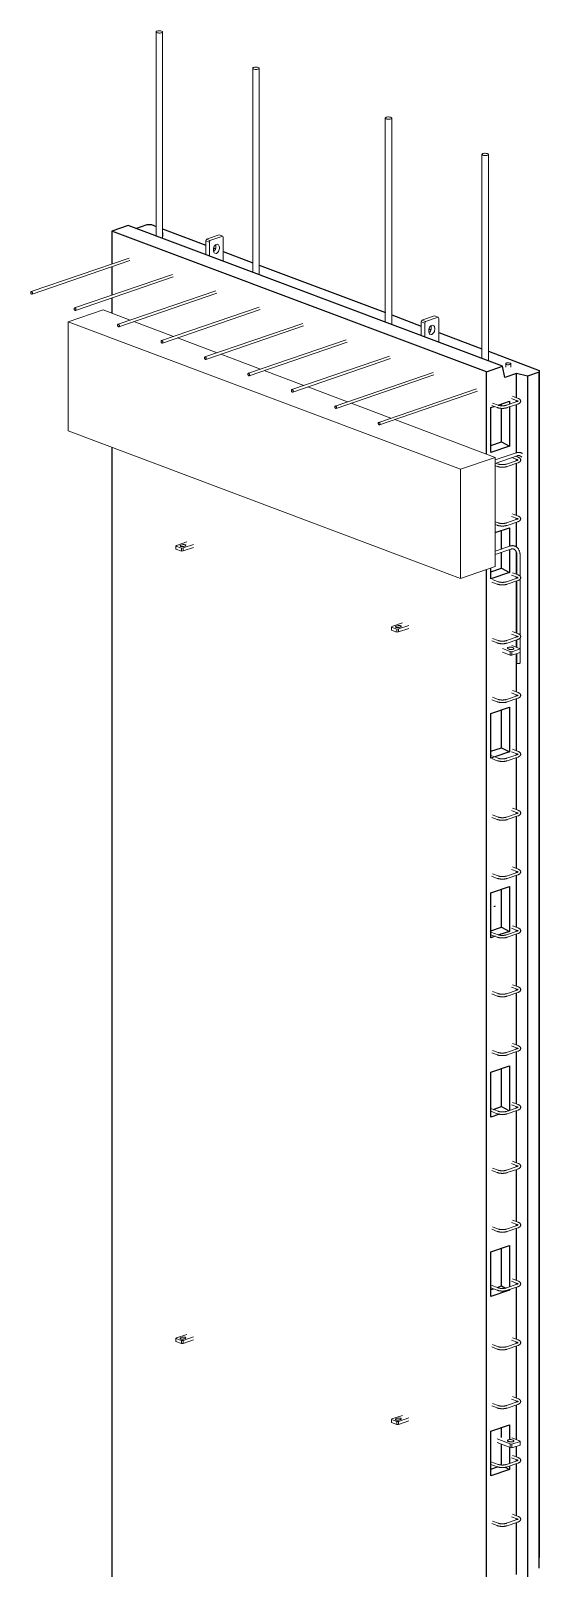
# Model space of a CAD drawing. Header units: millimetres. Extents: x -1273 to 12371, y 1067 to 19111.
# Drawn here: x 10782 to 12371, y 7625 to 12425 of the extents above; entities that cross this region are included whole.
import ezdxf

# ---------------------------------------------------------------- set-up
doc = ezdxf.new("R2010")
doc.units = ezdxf.units.MM
for name, color, linetype, lineweight in [('A-GENM', 13, 'Continuous', 18), ('A-WALL', 113, 'Continuous', 25), ('S-BEAM', 12, 'Continuous', 18), ('S-RBAR', 171, 'Continuous', 18)]:
    doc.layers.add(name, color=color, linetype=linetype, lineweight=lineweight)

# ---------------------------------------------------------------- blocks, each defined once
blk = doc.blocks.new('Rebar Bar - Part 776176355-V2-3D Ortho')
at = {"layer": 'S-RBAR'}
blk.add_polyline3d([(13710.3, 9690.3, 0), (13711.6, 9690.6, 0), (13712.8, 9690.9, 0), (13714, 9691.3, 0), (13715.1, 9691.7, 0), (13715.5, 9691.8, 0)], dxfattribs=at)
blk = doc.blocks.new('RR spread anchor face based - RR-SA-2_5-150-1726819-3D Ortho')
at = {"layer": 'A-GENM'}
for p, q in [((12719.1, 10817.8), (12717.2, 10815.9)), ((12717.2, 10815.9), (12734.4, 10809.4)), ((12717.2, 10815.9), (12717.2, 10806.5)), ((12734.4, 10800.1), (12717.2, 10806.5)), ((12751.6, 10828.9), (12719.1, 10817.8)), ((12732.2, 10818.3), (12736.5, 10819.8)), ((12734.4, 10809.4), (12739.8, 10810)), ((12734.4, 10809.4), (12734.4, 10800.1)), ((12739.8, 10800.7), (12734.4, 10800.1)), ((12739.8, 10810), (12772.3, 10821.1)), ((12772.3, 10811.8), (12739.8, 10800.7)), ((12739.8, 10810), (12739.8, 10800.7)), ((12746.2, 10816.1), (12741.9, 10814.7))]:
    blk.add_line(p, q, dxfattribs=at)
for points in [[(12741.9, 10814.7, 0), (12740.4, 10814.3, 0), (12738.7, 10814, 0), (12736.9, 10814, 0), (12735.1, 10814.1, 0), (12733.4, 10814.3, 0), (12732, 10814.7, 0), (12730.9, 10815.3, 0), (12730.2, 10815.9, 0), (12730, 10816.5, 0), (12730.3, 10817.2, 0), (12731.1, 10817.8, 0), (12732.2, 10818.3, 0)], [(12736.5, 10819.8, 0), (12738, 10820.2, 0), (12739.7, 10820.4, 0), (12741.5, 10820.5, 0), (12743.3, 10820.4, 0), (12745, 10820.1, 0), (12746.4, 10819.7, 0), (12747.5, 10819.2, 0), (12748.2, 10818.6, 0)], [(12748.4, 10817.9, 0), (12748.1, 10817.3, 0), (12747.3, 10816.7, 0), (12746.2, 10816.1, 0)]]:
    blk.add_polyline3d(points, dxfattribs=at)
blk = doc.blocks.new('Rebar Bar - Part 3166313199-431004-3D Ortho')
at = {"layer": 'S-RBAR'}
for p, q in [((13786.3, 11276.9), (13768.5, 11283.6)), ((13766, 11276), (13783.4, 11269.4))]:
    blk.add_line(p, q, dxfattribs=at)
blk = doc.blocks.new('Rebar Bar - Part 2227165887-431004-3D Ortho')
at = {"layer": 'S-RBAR'}
for points in [[(13786.5, 11268.8, 0), (13786.5, 11268.8, 0), (13786.5, 11268.7, 0), (13786.4, 11268.6, 0), (13786.3, 11268.5, 0), (13786.1, 11268.4, 0), (13785.9, 11268.3, 0), (13785.7, 11268.1, 0), (13785.4, 11267.9, 0), (13785.1, 11267.8, 0), (13784.8, 11267.6, 0), (13784.4, 11267.4, 0), (13784, 11267.3, 0), (13783.6, 11267.1, 0), (13783.2, 11266.9, 0), (13782.9, 11266.8, 0)], [(13786.5, 11267.7, 0), (13786.5, 11267.7, 0), (13786.4, 11267.8, 0), (13786.3, 11267.9, 0), (13786.1, 11268, 0), (13785.9, 11268.2, 0), (13785.7, 11268.3, 0), (13785.4, 11268.5, 0), (13785.1, 11268.7, 0), (13784.8, 11268.8, 0), (13784.4, 11269, 0), (13784, 11269.2, 0), (13783.6, 11269.4, 0), (13783.4, 11269.4, 0)], [(13786.3, 11276.9, 0), (13786.9, 11276.7, 0), (13787.5, 11276.4, 0), (13788.1, 11276.1, 0), (13788.7, 11275.8, 0), (13789.3, 11275.5, 0), (13789.8, 11275.2, 0), (13790.4, 11274.8, 0), (13790.9, 11274.5, 0), (13791.4, 11274.1, 0), (13791.8, 11273.7, 0), (13792.3, 11273.2, 0), (13792.7, 11272.7, 0), (13793.1, 11272.2, 0), (13793.4, 11271.6, 0), (13793.8, 11271, 0), (13794, 11270.4, 0), (13794.2, 11269.7, 0), (13794.3, 11269, 0), (13794.4, 11268.3, 0), (13794.3, 11267.5, 0), (13794.2, 11266.8, 0), (13794, 11266.1, 0), (13793.8, 11265.5, 0), (13793.5, 11264.9, 0), (13793.1, 11264.3, 0), (13792.7, 11263.8, 0), (13792.3, 11263.3, 0), (13791.9, 11262.8, 0), (13791.4, 11262.4, 0), (13790.9, 11262, 0), (13790.4, 11261.6, 0), (13789.9, 11261.3, 0), (13789.3, 11261, 0), (13788.8, 11260.6, 0), (13788.2, 11260.3, 0), (13787.6, 11260.1, 0), (13787, 11259.8, 0), (13786.3, 11259.5, 0), (13785.7, 11259.3, 0), (13785.5, 11259.2, 0)]]:
    blk.add_polyline3d(points, dxfattribs=at)
blk = doc.blocks.new('Rebar Bar - Part 981547073-431004-3D Ortho')
at = {"layer": 'S-RBAR'}
for p, q in [((13782.9, 11266.8), (13749.6, 11255.4)), ((13752.2, 11247.9), (13785.5, 11259.2))]:
    blk.add_line(p, q, dxfattribs=at)
blk = doc.blocks.new('Rebar Bar - Part 2227165887-V4-3D Ortho')
at = {"layer": 'S-RBAR'}
for points in [[(13721.2, 11248.1, 0), (13721.9, 11247.9, 0), (13722.6, 11247.7, 0), (13723.3, 11247.5, 0), (13724, 11247.3, 0), (13724.7, 11247.1, 0), (13725.4, 11246.9, 0), (13726.2, 11246.7, 0), (13727, 11246.6, 0), (13727.7, 11246.4, 0), (13728.5, 11246.3, 0), (13729.3, 11246.2, 0), (13730.2, 11246.1, 0), (13731, 11246, 0), (13731.8, 11245.9, 0), (13732.6, 11245.8, 0), (13733.5, 11245.8, 0), (13734.3, 11245.7, 0), (13735.2, 11245.7, 0), (13736.1, 11245.7, 0), (13736.9, 11245.7, 0), (13737.8, 11245.7, 0), (13738.6, 11245.7, 0), (13739.5, 11245.7, 0), (13740.3, 11245.8, 0), (13741.2, 11245.8, 0), (13742, 11245.9, 0), (13742.9, 11245.9, 0), (13743.7, 11246, 0), (13744.5, 11246.1, 0), (13745.3, 11246.3, 0), (13746.1, 11246.4, 0), (13746.9, 11246.5, 0), (13747.7, 11246.7, 0), (13748.4, 11246.8, 0), (13749.2, 11247, 0), (13749.9, 11247.2, 0), (13750.6, 11247.4, 0), (13751.3, 11247.6, 0), (13752, 11247.8, 0), (13752.2, 11247.9, 0)], [(13724, 11255.6, 0), (13724.5, 11255.5, 0), (13725, 11255.3, 0), (13725.5, 11255.1, 0), (13726.1, 11255, 0), (13726.6, 11254.8, 0), (13727.2, 11254.7, 0), (13727.8, 11254.6, 0), (13728.5, 11254.4, 0), (13729.1, 11254.3, 0), (13729.8, 11254.2, 0), (13730.4, 11254.1, 0), (13731.1, 11254, 0), (13731.8, 11253.9, 0), (13732.5, 11253.9, 0), (13733.3, 11253.8, 0), (13734, 11253.8, 0), (13734.7, 11253.7, 0), (13735.5, 11253.7, 0), (13736.2, 11253.7, 0), (13736.9, 11253.7, 0), (13737.7, 11253.7, 0), (13738.4, 11253.7, 0), (13739.2, 11253.7, 0), (13739.9, 11253.7, 0), (13740.6, 11253.8, 0), (13741.3, 11253.8, 0), (13742.1, 11253.9, 0), (13742.8, 11254, 0), (13743.5, 11254.1, 0), (13744.1, 11254.2, 0), (13744.8, 11254.3, 0), (13745.5, 11254.4, 0), (13746.1, 11254.5, 0), (13746.7, 11254.6, 0), (13747.3, 11254.8, 0), (13747.9, 11254.9, 0), (13748.4, 11255.1, 0), (13749, 11255.2, 0), (13749.5, 11255.4, 0), (13749.6, 11255.4, 0)]]:
    blk.add_polyline3d(points, dxfattribs=at)
blk = doc.blocks.new('Rebar Bar - Part 3131074535-431004-3D Ortho')
at = {"layer": 'S-RBAR'}
for p, q in [((13703.8, 11254.7), (13721.2, 11248.1)), ((13724, 11255.6), (13706.6, 11262.2))]:
    blk.add_line(p, q, dxfattribs=at)
blk = doc.blocks.new('Rebar Bar - Part 3166313199-V5-3D Ortho')
at = {"layer": 'S-RBAR'}
for p, q in [((13766.8, 11092), (13783.4, 11085.7)), ((13786.3, 11093.2), (13778.3, 11096.2))]:
    blk.add_line(p, q, dxfattribs=at)
blk = doc.blocks.new('Rebar Bar - Part 3131074535-V6-3D Ortho')
at = {"layer": 'S-RBAR'}
for p, q in [((13714.6, 11066.9), (13721.2, 11064.4)), ((13724, 11071.9), (13716, 11074.9))]:
    blk.add_line(p, q, dxfattribs=at)
blk = doc.blocks.new('Rebar Bar - Part 3166313199-V7-3D Ortho')
at = {"layer": 'S-RBAR'}
for p, q in [((13766, 10908.6), (13783.4, 10902)), ((13786.3, 10909.5), (13768.5, 10916.2))]:
    blk.add_line(p, q, dxfattribs=at)
blk = doc.blocks.new('Rebar Bar - Part 3131074535-V8-3D Ortho')
at = {"layer": 'S-RBAR'}
for p, q in [((13724, 10888.2), (13714.6, 10891.8)), ((13715.1, 10883.1), (13721.2, 10880.7))]:
    blk.add_line(p, q, dxfattribs=at)
blk = doc.blocks.new('Rebar Bar - Part 3131074535-V9-3D Ortho')
at = {"layer": 'S-RBAR'}
for p, q in [((13724, 10153.4), (13701.5, 10161.9)), ((13703.8, 10152.5), (13721.2, 10145.9))]:
    blk.add_line(p, q, dxfattribs=at)
blk = doc.blocks.new('Rebar Bar - Part 3131074535-V10-3D Ortho')
at = {"layer": 'S-RBAR'}
for p, q in [((13724, 9786), (13706.6, 9792.6)), ((13703.6, 9785.2), (13721.2, 9778.5))]:
    blk.add_line(p, q, dxfattribs=at)
blk = doc.blocks.new('Rebar Bar - Part 3131074535-V11-3D Ortho')
at = {"layer": 'S-RBAR'}
for p, q in [((13701.4, 9602.3), (13721.2, 9594.8)), ((13724, 9602.3), (13701.5, 9610.8))]:
    blk.add_line(p, q, dxfattribs=at)
blk = doc.blocks.new('Rebar Bar - Part 3131074535-V12-3D Ortho')
at = {"layer": 'S-RBAR'}
for p, q in [((13724, 9051.2), (13701.5, 9059.7)), ((13701.5, 9051.2), (13721.2, 9043.8))]:
    blk.add_line(p, q, dxfattribs=at)
blk = doc.blocks.new('Rebar Bar - Part 3131074535-V13-3D Ortho')
at = {"layer": 'S-RBAR'}
for p, q in [((13701.5, 8500.1), (13721.2, 8492.7)), ((13724, 8500.1), (13701.6, 8508.6))]:
    blk.add_line(p, q, dxfattribs=at)
blk = doc.blocks.new('Rebar Bar - Part 3145980499-431004-3D Ortho')
at = {"layer": 'S-RBAR'}
for p, q in [((12957.2, 12307.5), (12957.2, 11670.3)), ((12977.2, 11662.7), (12977.2, 12307.5))]:
    blk.add_line(p, q, dxfattribs=at)
for points in [[(12960.3, 12310.1, 0), (12958.7, 12309.4, 0), (12957.6, 12308.5, 0), (12957.2, 12307.6, 0), (12957.5, 12306.6, 0), (12958.5, 12305.8, 0), (12960, 12305, 0), (12962, 12304.4, 0), (12964.4, 12304.1, 0), (12967, 12303.9, 0), (12969.6, 12304, 0), (12972, 12304.3, 0), (12974.1, 12304.9, 0)], [(12974.1, 12304.9, 0), (12975.8, 12305.6, 0), (12976.8, 12306.5, 0), (12977.2, 12307.4, 0), (12976.9, 12308.3, 0), (12976, 12309.2, 0), (12974.5, 12310, 0), (12972.4, 12310.6, 0), (12970, 12310.9, 0), (12967.5, 12311.1, 0), (12964.9, 12311, 0), (12962.4, 12310.6, 0), (12960.3, 12310.1, 0)]]:
    blk.add_polyline3d(points, dxfattribs=at)
blk = doc.blocks.new('RR spread anchor face based - RR-SA-4_0-320-1726835-3D Ortho')
at = {"layer": 'A-GENM'}
for p, q in [((13737.6, 10495.7), (13761.8, 10486.6)), ((13761.8, 10475.4), (13737.6, 10484.5)), ((13757.8, 10493.8), (13755, 10494.9)), ((13761.8, 10486.6), (13767.1, 10486)), ((13761.8, 10475.4), (13761.8, 10486.6)), ((13767.1, 10474.8), (13761.8, 10475.4)), ((13790.7, 10496.5), (13766.6, 10505.6)), ((13767.1, 10486), (13792.4, 10494.6)), ((13767.1, 10486), (13767.1, 10474.8)), ((13792.4, 10483.4), (13767.1, 10474.8)), ((13768.1, 10499.3), (13770.8, 10498.3)), ((13792.4, 10494.6), (13790.7, 10496.5)), ((13792.4, 10494.6), (13792.4, 10483.4))]:
    blk.add_line(p, q, dxfattribs=at)
for points in [[(13755, 10494.9, 0), (13753.7, 10495.6, 0), (13752.8, 10496.3, 0), (13752.6, 10497.2, 0), (13752.9, 10498, 0), (13753.9, 10498.8, 0), (13755.3, 10499.4, 0), (13757.2, 10499.9, 0), (13759.4, 10500.2, 0), (13761.8, 10500.3, 0), (13764.1, 10500.2, 0), (13766.2, 10499.9, 0), (13768.1, 10499.3, 0)], [(13773.3, 10496, 0), (13773, 10495.2, 0), (13772, 10494.4, 0), (13770.5, 10493.7, 0), (13768.6, 10493.2, 0), (13766.4, 10492.9, 0), (13764.1, 10492.8, 0), (13761.8, 10493, 0), (13759.6, 10493.3, 0), (13757.8, 10493.8, 0)], [(13770.8, 10498.3, 0), (13772.2, 10497.6, 0), (13773.1, 10496.8, 0)]]:
    blk.add_polyline3d(points, dxfattribs=at)
blk = doc.blocks.new('RR spread anchor face based - RR-SA-4_0-320-V15-3D Ortho')
at = {"layer": 'A-GENM'}
for p, q in [((13720.4, 8028.3), (13761.8, 8012.8)), ((13761.8, 8001.6), (13720.4, 8017.1)), ((13757.8, 8020), (13755, 8021)), ((13790.7, 8022.7), (13766.6, 8031.7)), ((13767.1, 8012.1), (13792.4, 8020.7)), ((13768.1, 8025.5), (13770.8, 8024.4)), ((13792.4, 8020.7), (13790.7, 8022.7)), ((13792.4, 8020.7), (13792.4, 8009.5)), ((13761.8, 8012.8), (13767.1, 8012.1)), ((13761.8, 8001.6), (13761.8, 8012.8)), ((13767.1, 8000.9), (13761.8, 8001.6)), ((13767.1, 8012.1), (13767.1, 8000.9)), ((13792.4, 8009.5), (13767.1, 8000.9))]:
    blk.add_line(p, q, dxfattribs=at)
for points in [[(13755, 8021, 0), (13753.7, 8021.7, 0), (13752.8, 8022.5, 0), (13752.6, 8023.3, 0), (13752.9, 8024.1, 0), (13753.9, 8024.9, 0), (13755.3, 8025.6, 0), (13757.2, 8026.1, 0), (13759.4, 8026.4, 0), (13761.8, 8026.5, 0), (13764.1, 8026.3, 0), (13766.2, 8026, 0), (13768.1, 8025.5, 0)], [(13773.3, 8022.1, 0), (13773, 8021.3, 0), (13772, 8020.5, 0), (13770.5, 8019.9, 0), (13768.6, 8019.4, 0), (13766.4, 8019.1, 0), (13764.1, 8019, 0), (13761.8, 8019.1, 0), (13759.6, 8019.4, 0), (13757.8, 8020, 0)], [(13770.8, 8024.4, 0), (13772.2, 8023.7, 0), (13773.1, 8023, 0)]]:
    blk.add_polyline3d(points, dxfattribs=at)
blk = doc.blocks.new('Rebar Bar - Part 4227397849-431004-3D Ortho')
at = {"layer": 'S-RBAR'}
blk.add_line((12676.6, 11782.6), (12676.6, 11793.4), dxfattribs=at)
blk.add_polyline3d([(12675.4, 11791.9, 0), (12676.2, 11792.6, 0), (12676.6, 11793.3, 0), (12676.3, 11794.1, 0), (12675.6, 11794.8, 0)], dxfattribs=at)
blk = doc.blocks.new('Rebar Bar - Part 4227397849-V17-3D Ortho')
at = {"layer": 'S-RBAR'}
for p, q in [((13747.4, 11384.9), (13747.4, 11374.1)), ((13763.4, 11374.1), (13763.4, 11384.9))]:
    blk.add_line(p, q, dxfattribs=at)
for points in [[(13749.8, 11387, 0), (13748.5, 11386.4, 0), (13747.7, 11385.7, 0), (13747.4, 11385, 0), (13747.6, 11384.2, 0), (13748.3, 11383.5, 0), (13749.6, 11382.9, 0), (13751.2, 11382.4, 0), (13753.1, 11382.1, 0), (13755.2, 11382, 0), (13757.3, 11382.1, 0), (13759.2, 11382.4, 0), (13760.9, 11382.8, 0)], [(13760.9, 11382.8, 0), (13762.2, 11383.4, 0), (13763, 11384.1, 0), (13763.4, 11384.8, 0), (13763.1, 11385.6, 0), (13762.4, 11386.3, 0), (13761.2, 11386.9, 0), (13759.5, 11387.3, 0), (13757.6, 11387.6, 0), (13755.6, 11387.8, 0), (13753.5, 11387.7, 0), (13751.5, 11387.4, 0), (13749.8, 11387, 0)]]:
    blk.add_polyline3d(points, dxfattribs=at)
blk = doc.blocks.new('Rebar Bar - Part 3574095713-431004-3D Ortho')
at = {"layer": 'S-RBAR'}
for p, q in [((12570.5, 11714.6), (12264.9, 11610.1)), ((12267.5, 11602.5), (12573.1, 11707.1))]:
    blk.add_line(p, q, dxfattribs=at)
for points in [[(12268.9, 11605.3, 0), (12268.8, 11606.3, 0), (12268.6, 11607.3, 0), (12268.1, 11608.2, 0), (12267.5, 11609, 0), (12266.9, 11609.7, 0), (12266.2, 11610, 0), (12265.4, 11610.2, 0), (12264.8, 11610.1, 0), (12264.2, 11609.7, 0), (12263.8, 11609.1, 0), (12263.5, 11608.3, 0), (12263.4, 11607.4, 0)], [(12263.4, 11607.4, 0), (12263.5, 11606.3, 0), (12263.8, 11605.3, 0), (12264.2, 11604.4, 0), (12264.8, 11603.6, 0), (12265.4, 11603, 0), (12266.2, 11602.6, 0), (12266.9, 11602.4, 0), (12267.5, 11602.6, 0), (12268.1, 11602.9, 0), (12268.6, 11603.5, 0), (12268.8, 11604.3, 0), (12268.9, 11605.3, 0)]]:
    blk.add_polyline3d(points, dxfattribs=at)
blk = doc.blocks.new('Rebar Bar - Part 259210708-431004-3D Ortho')
at = {"layer": 'S-RBAR'}
for p, q in [((13673.4, 12038.4), (13673.4, 11401.2)), ((13693.4, 11393.6), (13693.4, 12038.4))]:
    blk.add_line(p, q, dxfattribs=at)
for points in [[(13676.5, 12041, 0), (13674.9, 12040.3, 0), (13673.8, 12039.4, 0), (13673.4, 12038.5, 0), (13673.7, 12037.5, 0), (13674.6, 12036.7, 0), (13676.2, 12035.9, 0), (13678.2, 12035.3, 0), (13680.6, 12035, 0), (13683.2, 12034.8, 0), (13685.8, 12034.9, 0), (13688.2, 12035.2, 0), (13690.3, 12035.8, 0)], [(13690.3, 12035.8, 0), (13691.9, 12036.5, 0), (13693, 12037.4, 0), (13693.4, 12038.3, 0), (13693.1, 12039.2, 0), (13692.2, 12040.1, 0), (13690.6, 12040.9, 0), (13688.6, 12041.5, 0), (13686.2, 12041.8, 0), (13683.6, 12042, 0), (13681, 12041.9, 0), (13678.6, 12041.5, 0), (13676.5, 12041, 0)]]:
    blk.add_polyline3d(points, dxfattribs=at)
blk = doc.blocks.new('RR spread anchor face based - RR-SA-7_5-260-1726841-3D Ortho')
at = {"layer": 'A-GENM'}
for p, q in [((12810.7, 11768.8), (12812.5, 11774.1)), ((12810.7, 11725.6), (12810.7, 11768.8)), ((12821.7, 11764.7), (12810.7, 11768.8)), ((12812.5, 11774.1), (12852.3, 11787.7)), ((12812.5, 11774.1), (12823.5, 11770)), ((12823.5, 11770), (12821.7, 11764.7)), ((12821.7, 11764.7), (12821.7, 11721.2)), ((12863.3, 11783.6), (12823.5, 11770)), ((12852.3, 11787.7), (12863.3, 11783.6)), ((12865.1, 11779.5), (12863.3, 11783.6)), ((12865.1, 11704.9), (12865.1, 11779.5)), ((12834, 11738.6), (12834, 11742.3)), ((12841.8, 11749.1), (12841.8, 11752.9)), ((12852.8, 11748.7), (12852.8, 11745))]:
    blk.add_line(p, q, dxfattribs=at)
for points in [[(12834, 11742.3, 0), (12834.3, 11745.5, 0), (12835.3, 11748.8, 0), (12836.8, 11751.8, 0), (12838.7, 11754.4, 0), (12841, 11756.4, 0), (12843.4, 11757.6, 0), (12845.8, 11758.1, 0), (12848.1, 11757.6, 0), (12850.1, 11756.4, 0), (12851.6, 11754.4, 0), (12852.5, 11751.8, 0), (12852.8, 11748.7, 0)], [(12838.7, 11729.7, 0), (12836.8, 11730.9, 0), (12835.3, 11732.9, 0), (12834.3, 11735.5, 0), (12834, 11738.6, 0)], [(12834.7, 11735, 0), (12834.8, 11735, 0), (12837.1, 11737, 0), (12839, 11739.6, 0), (12840.5, 11742.6, 0), (12841.5, 11745.9, 0), (12841.8, 11749.1, 0)], [(12852.8, 11745, 0), (12852.5, 11741.7, 0), (12851.6, 11738.5, 0), (12850.1, 11735.5, 0), (12848.1, 11732.9, 0), (12845.8, 11730.9, 0), (12843.4, 11729.6, 0), (12841, 11729.2, 0)], [(12841.8, 11752.9, 0), (12841.5, 11755.9, 0), (12841.3, 11756.6, 0)]]:
    blk.add_polyline3d(points, dxfattribs=at)
blk = doc.blocks.new('RR spread anchor face based - RR-SA-7_5-260-V18-3D Ortho')
at = {"layer": 'A-GENM'}
for p, q in [((13483.7, 11516), (13485.5, 11521.2)), ((13485.5, 11521.2), (13525.3, 11534.8)), ((13485.5, 11521.2), (13496.6, 11517.1)), ((13536.3, 11530.7), (13496.6, 11517.1)), ((13525.3, 11534.8), (13536.3, 11530.7)), ((13538.2, 11526.6), (13536.3, 11530.7)), ((13538.2, 11452), (13538.2, 11526.6)), ((13483.7, 11472.5), (13483.7, 11516)), ((13494.7, 11511.8), (13483.7, 11516)), ((13496.6, 11517.1), (13494.7, 11511.8)), ((13494.7, 11511.8), (13494.7, 11468.3)), ((13507, 11485.7), (13507, 11489.4)), ((13514.8, 11496.3), (13514.8, 11500)), ((13525.9, 11495.8), (13525.9, 11492.1))]:
    blk.add_line(p, q, dxfattribs=at)
for points in [[(13507, 11489.4, 0), (13507.4, 11492.7, 0), (13508.3, 11495.9, 0), (13509.8, 11498.9, 0), (13511.7, 11501.5, 0), (13514, 11503.5, 0), (13516.4, 11504.8, 0), (13518.9, 11505.2, 0), (13521.2, 11504.7, 0), (13523.1, 11503.5, 0), (13524.6, 11501.5, 0), (13525.5, 11498.9, 0), (13525.9, 11495.8, 0)], [(13511.7, 11476.8, 0), (13509.8, 11478, 0), (13508.3, 11480, 0), (13507.4, 11482.6, 0), (13507, 11485.7, 0)], [(13507.8, 11482.1, 0), (13510.1, 11484.1, 0), (13512.1, 11486.7, 0), (13513.6, 11489.8, 0), (13514.5, 11493, 0), (13514.8, 11496.3, 0)], [(13525.9, 11492.1, 0), (13525.5, 11488.9, 0), (13524.6, 11485.6, 0), (13523.1, 11482.6, 0), (13521.2, 11480, 0), (13518.9, 11478, 0), (13516.4, 11476.7, 0), (13514, 11476.3, 0), (13513.8, 11476.3, 0)], [(13514.8, 11500, 0), (13514.5, 11503, 0), (13514.3, 11503.7, 0)]]:
    blk.add_polyline3d(points, dxfattribs=at)
blk = doc.blocks.new('Rebar Bar - Part 48911664-431004-3D Ortho')
at = {"layer": 'S-RBAR'}
for p, q in [((13782.4, 10786.9), (13782.4, 10727.1)), ((13792.4, 10721.8), (13792.4, 10786.9)), ((13782.4, 10718.7), (13782.4, 10715.6)), ((13782.4, 10707.1), (13782.4, 10543.4)), ((13792.4, 10538.1), (13792.4, 10712.3)), ((13782.4, 10535), (13782.4, 10531.9)), ((13782.4, 10523.4), (13782.4, 10500.1)), ((13792.4, 10450.8), (13792.4, 10528.6)), ((13782.4, 10480), (13782.4, 10450.8))]:
    blk.add_line(p, q, dxfattribs=at)
for points in [[(13790.9, 10449.5, 0), (13789.8, 10449.3, 0), (13788.6, 10449.1, 0), (13787.3, 10449.1, 0), (13786, 10449.1, 0), (13784.8, 10449.3, 0), (13783.8, 10449.6, 0), (13783.1, 10450, 0), (13782.6, 10450.4, 0), (13782.4, 10450.9, 0)], [(13792.4, 10450.8, 0), (13792.4, 10450.8, 0), (13792.2, 10450.3, 0), (13791.7, 10449.9, 0), (13790.9, 10449.5, 0)]]:
    blk.add_polyline3d(points, dxfattribs=at)
blk = doc.blocks.new('Rebar Bar - Part 684895503-431004-3D Ortho')
at = {"layer": 'S-RBAR'}
for points in [[(13760.5, 10815.7, 0), (13761.7, 10816.1, 0), (13763, 10816.4, 0), (13764.2, 10816.7, 0), (13765.5, 10816.9, 0), (13766.7, 10817, 0), (13768, 10817.1, 0), (13769.3, 10817.1, 0), (13770.5, 10817, 0), (13771.8, 10816.8, 0), (13773, 10816.6, 0), (13774.2, 10816.3, 0), (13775.4, 10816, 0), (13776.5, 10815.6, 0), (13777.7, 10815.1, 0), (13778.8, 10814.5, 0), (13779.9, 10813.9, 0), (13780.9, 10813.2, 0), (13781.9, 10812.5, 0), (13782.9, 10811.7, 0), (13783.8, 10810.8, 0), (13784.7, 10809.9, 0), (13785.5, 10808.9, 0), (13786.3, 10807.9, 0), (13787, 10806.9, 0), (13787.7, 10805.8, 0), (13788.4, 10804.6, 0), (13789, 10803.5, 0), (13789.5, 10802.3, 0), (13790, 10801, 0), (13790.5, 10799.8, 0), (13790.9, 10798.5, 0), (13791.2, 10797.1, 0), (13791.5, 10795.8, 0), (13791.8, 10794.4, 0), (13792, 10793, 0), (13792.2, 10791.6, 0), (13792.3, 10790.2, 0), (13792.4, 10788.8, 0), (13792.4, 10787.3, 0), (13792.4, 10786.9, 0)], [(13763.7, 10806.2, 0), (13764.5, 10806.5, 0), (13765.3, 10806.7, 0), (13766.1, 10806.8, 0), (13766.8, 10806.9, 0), (13767.6, 10807, 0), (13768.3, 10807.1, 0), (13769, 10807.1, 0), (13769.7, 10807, 0), (13770.3, 10806.9, 0), (13771, 10806.8, 0), (13771.6, 10806.7, 0), (13772.2, 10806.5, 0), (13772.9, 10806.3, 0), (13773.5, 10806, 0), (13774, 10805.7, 0), (13774.6, 10805.4, 0), (13775.2, 10805, 0), (13775.7, 10804.6, 0), (13776.3, 10804.2, 0), (13776.8, 10803.7, 0), (13777.3, 10803.1, 0), (13777.8, 10802.6, 0), (13778.2, 10802, 0), (13778.7, 10801.3, 0), (13779.1, 10800.6, 0), (13779.6, 10799.9, 0), (13780, 10799.1, 0), (13780.3, 10798.3, 0), (13780.7, 10797.5, 0), (13781, 10796.6, 0), (13781.3, 10795.7, 0), (13781.5, 10794.7, 0), (13781.8, 10793.7, 0), (13782, 10792.7, 0), (13782.1, 10791.7, 0), (13782.3, 10790.6, 0), (13782.4, 10789.5, 0), (13782.4, 10788.4, 0), (13782.4, 10787.2, 0), (13782.4, 10786.9, 0)]]:
    blk.add_polyline3d(points, dxfattribs=at)
blk = doc.blocks.new('Rebar Bar - Part 302060929-431004-3D Ortho')
at = {"layer": 'S-RBAR'}
for p, q in [((13760.5, 10815.7), (13714.6, 10800)), ((13714.6, 10789.4), (13763.7, 10806.2))]:
    blk.add_line(p, q, dxfattribs=at)
blk = doc.blocks.new('Rebar Bar - Part 3901799845-431004-3D Ortho')
at = {"layer": 'S-RBAR'}
for p, q in [((13779.7, 11107), (13714.6, 11084.7)), ((13714.6, 11074.1), (13782.9, 11097.5))]:
    blk.add_line(p, q, dxfattribs=at)
blk = doc.blocks.new('Rebar Bar - Part 684895503-V19-3D Ortho')
at = {"layer": 'S-RBAR'}
for points in [[(13779.7, 11107, 0), (13780.9, 11107.3, 0), (13782.2, 11107.7, 0), (13783.4, 11107.9, 0), (13784.7, 11108.1, 0), (13785.9, 11108.3, 0), (13787.2, 11108.3, 0), (13788.4, 11108.3, 0), (13789.7, 11108.3, 0), (13790.9, 11108.1, 0), (13792.2, 11107.9, 0), (13793.4, 11107.6, 0), (13794.6, 11107.3, 0), (13795.7, 11106.9, 0), (13796.9, 11106.4, 0), (13798, 11105.8, 0), (13799, 11105.2, 0), (13799.5, 11104.9, 0)], [(13782.9, 11097.5, 0), (13783.7, 11097.7, 0), (13784.5, 11097.9, 0), (13785.2, 11098.1, 0), (13786, 11098.2, 0), (13786.7, 11098.3, 0), (13787.4, 11098.3, 0), (13788.1, 11098.3, 0), (13788.8, 11098.3, 0), (13789.5, 11098.2, 0), (13790.2, 11098.1, 0), (13790.8, 11098, 0), (13791.4, 11097.8, 0), (13792, 11097.6, 0), (13792.6, 11097.3, 0), (13793.2, 11097, 0), (13793.8, 11096.7, 0), (13794.3, 11096.3, 0), (13794.9, 11095.9, 0), (13795.4, 11095.5, 0), (13796, 11095, 0), (13796.5, 11094.4, 0), (13796.9, 11093.9, 0), (13797.4, 11093.3, 0)]]:
    blk.add_polyline3d(points, dxfattribs=at)

msp = doc.modelspace()

# ---------------------------------------------------------------- linework, layer by layer
at = {"layer": 'A-WALL'}
for p, q in [((11085.95801, 11816.63447), (11035.22438, 11799.28283)), ((12256.00592, 11376.9993), (11085.95801, 11816.63447)), ((11110.37159, 11807.46128), (11145.08131, 11819.33251)), ((11145.08131, 11819.33251), (11159.22319, 11819.21333)), ((11159.22319, 11819.21333), (11173.51238, 11813.8443)), ((12205.27229, 11359.64766), (11035.22438, 11799.28283)), ((11035.22438, 11799.28283), (11035.22438, 11696.20171)), ((11193.475, 11806.34352), (11328.95013, 11755.43994)), ((11352.96862, 11746.4152), (11359.21503, 11744.06817)), ((11383.40658, 11734.97841), (11475.51589, 11700.36915)), ((11035.22438, 11687.92671), (11035.22438, 11598.77753)), ((11495.51037, 11692.8564), (11889.69215, 11544.74608)), ((11035.22438, 11590.43289), (11035.22438, 11542.56019)), ((11909.68662, 11537.23333), (12001.98654, 11502.55245)), ((12025.91489, 11493.56158), (12032.10303, 11491.23645)), ((12056.44299, 11482.09092), (12191.69566, 11431.27092)), ((12211.65829, 11423.77014), (12370.68517, 11364.0172)), ((12205.27229, 11359.64766), (12256.00592, 11376.9993)), ((12263.24122, 11342.1324), (12256.00592, 11376.9993)), ((12205.27229, 11102.92502), (12205.27229, 11359.64766)), ((12299.33109, 11354.47566), (12263.24122, 11342.1324)), ((12299.33109, 11278.87204), (12299.33109, 11354.47566)), ((12334.17813, 11346.57536), (12299.33109, 11354.47566)), ((12370.35273, 11358.9476), (12334.17813, 11346.57536)), ((12334.17813, 11346.57536), (12334.17813, 2893.39907)), ((12370.68517, 11364.0172), (12370.35273, 11358.9476)), ((12370.35273, 7643.46847), (12370.35273, 11358.9476)), ((12370.68517, 11364.0172), (12370.68517, 7657.87586)), ((12219.74288, 11247.9047), (12230.1839, 11251.47568)), ((12219.74288, 11107.87417), (12219.74288, 11247.9047)), ((12242.27809, 11255.61207), (12277.62522, 11267.7013)), ((12253.13258, 11253.68533), (12253.13258, 11259.32446)), ((12253.13258, 11141.01586), (12253.13258, 11245.89835)), ((12277.62522, 11267.7013), (12277.62522, 11258.65219)), ((12277.62522, 11250.30755), (12277.62522, 11127.67077)), ((12299.33109, 11266.18086), (12299.33109, 11270.32838)), ((12299.33109, 11107.16673), (12299.33109, 11257.75659)), ((12219.74288, 11129.5961), (12253.13258, 11141.01586)), ((12253.13258, 11141.01586), (12277.62522, 11127.67077)), ((11035.22438, 11123.92166), (11035.22438, 3308.76507)), ((12277.62522, 11127.67077), (12219.74288, 11107.87417)), ((12299.33109, 11095.17273), (12299.33109, 11096.85583)), ((12299.33109, 11082.48155), (12299.33109, 11086.62907)), ((12299.33109, 10911.47342), (12299.33109, 11074.05728)), ((12299.33109, 10898.78224), (12299.33109, 10902.92976)), ((12232.88404, 10857.97985), (12277.62522, 10873.28198)), ((12253.13258, 10806.88545), (12253.13258, 10864.90514)), ((12277.62522, 10873.28198), (12277.62522, 10815.26229)), ((12299.33109, 10812.90426), (12299.33109, 10890.35797)), ((12277.62522, 10804.7083), (12277.62522, 10733.25145)), ((12253.13258, 10746.59654), (12253.13258, 10796.37488)), ((12299.33109, 10727.77411), (12299.33109, 10796.52934)), ((12205.27229, 2869.1299), (12205.27229, 10742.36558)), ((12219.74288, 10713.45485), (12219.74288, 10747.31473)), ((12219.74288, 10735.17677), (12253.13258, 10746.59654)), ((12277.62522, 10733.25145), (12219.74288, 10713.45485)), ((12253.13258, 10746.59654), (12277.62522, 10733.25145)), ((12299.33109, 10715.08293), (12299.33109, 10719.23045)), ((12299.33109, 10544.0748), (12299.33109, 10706.65866)), ((12299.33109, 10531.38362), (12299.33109, 10535.53114)), ((12299.33109, 10500.17199), (12299.33109, 10522.95935)), ((12299.33109, 10360.37549), (12299.33109, 10479.5374)), ((12299.33109, 10347.68431), (12299.33109, 10351.83183)), ((12299.33109, 10176.67618), (12299.33109, 10339.26004)), ((12219.74288, 10293.36326), (12277.62522, 10313.15986)), ((12219.74288, 10153.33273), (12219.74288, 10293.36326)), ((12253.13258, 10186.47442), (12253.13258, 10304.78302)), ((12277.62522, 10313.15986), (12277.62522, 10173.12933)), ((12219.74288, 10175.05466), (12253.13258, 10186.47442)), ((12253.13258, 10186.47442), (12277.62522, 10173.12933)), ((12227.71555, 10156.0595), (12219.74288, 10153.33273)), ((12277.62522, 10173.12933), (12231.52793, 10157.36339)), ((12299.33109, 10163.985), (12299.33109, 10168.13252)), ((12299.33109, 9992.97687), (12299.33109, 10155.56073)), ((12299.33109, 9980.28569), (12299.33109, 9984.43321)), ((12299.33109, 9809.27756), (12299.33109, 9971.86143)), ((12299.33109, 9796.58639), (12299.33109, 9800.7339)), ((12219.74288, 9733.24114), (12277.62522, 9753.03774)), ((12253.13258, 9626.3523), (12253.13258, 9744.66091)), ((12277.62522, 9753.03774), (12277.62522, 9613.00721)), ((12299.33109, 9625.57826), (12299.33109, 9788.16212)), ((12219.74288, 9593.21061), (12219.74288, 9733.24114)), ((12219.74288, 9614.93254), (12253.13258, 9626.3523)), ((12277.62522, 9613.00721), (12244.66293, 9601.73363)), ((12253.13258, 9626.3523), (12277.62522, 9613.00721)), ((12299.33109, 9612.88708), (12299.33109, 9617.03459)), ((12299.33109, 9441.87895), (12299.33109, 9604.46281)), ((12232.37942, 9597.53249), (12219.74288, 9593.21061)), ((12299.33109, 9429.18777), (12299.33109, 9433.33528)), ((12299.33109, 9258.17964), (12299.33109, 9420.7635)), ((12299.33109, 9245.48846), (12299.33109, 9249.63597)), ((12299.33109, 9074.48033), (12299.33109, 9237.06419)), ((12219.74288, 9173.11903), (12277.62522, 9192.91562)), ((12219.74288, 9033.0885), (12219.74288, 9173.11903)), ((12253.13258, 9066.23018), (12253.13258, 9184.53879)), ((12277.62522, 9192.91562), (12277.62522, 9054.26048)), ((12246.08252, 9042.09704), (12219.74288, 9033.0885)), ((12226.5881, 9057.15159), (12253.13258, 9066.23018)), ((12253.13258, 9066.23018), (12276.07439, 9053.73008)), ((12299.33109, 9061.78915), (12299.33109, 9065.93667)), ((12299.33109, 8890.78102), (12299.33109, 9053.36488)), ((12299.33109, 8878.08984), (12299.33109, 8882.23736)), ((12299.33109, 8707.08171), (12299.33109, 8869.66557)), ((12299.33109, 8694.39053), (12299.33109, 8698.53805)), ((12299.33109, 8523.3824), (12299.33109, 8685.96626)), ((12219.74288, 8612.99691), (12277.62522, 8632.79351)), ((12219.74288, 8472.96638), (12219.74288, 8612.99691)), ((12253.13258, 8506.10807), (12253.13258, 8624.41667)), ((12277.62522, 8632.79351), (12277.62522, 8503.16256)), ((12219.74288, 8494.6883), (12227.26536, 8497.2611)), ((12239.16089, 8501.32954), (12253.13258, 8506.10807)), ((12253.13258, 8506.10807), (12265.4836, 8499.37847)), ((12299.33109, 8510.69122), (12299.33109, 8514.83874)), ((12299.33109, 8339.68309), (12299.33109, 8502.26695)), ((12277.62522, 8492.76298), (12219.74288, 8472.96638)), ((12275.30816, 8494.02545), (12277.62522, 8492.76298)), ((12277.62522, 8494.81791), (12277.62522, 8492.76298)), ((12299.33109, 8326.99191), (12299.33109, 8331.13943)), ((12299.33109, 8155.98378), (12299.33109, 8318.56764)), ((12299.33109, 8143.2926), (12299.33109, 8147.44012)), ((12299.33109, 8026.29931), (12299.33109, 8134.86833)), ((12219.74288, 8052.87479), (12277.62522, 8072.67139)), ((12253.13258, 8033.27165), (12253.13258, 8064.29455)), ((12277.62522, 8072.67139), (12277.62522, 8029.26193)), ((12219.74288, 7912.84426), (12219.74288, 8052.87479)), ((12253.13258, 7947.09777), (12253.13258, 8011.68286)), ((12277.62522, 8002.47997), (12277.62522, 7952.06463)), ((12299.33109, 7972.38098), (12299.33109, 8005.66472)), ((12219.65181, 7934.53504), (12239.91, 7941.46363)), ((12277.62522, 7932.64086), (12219.74288, 7912.84426)), ((12264.31244, 7939.89448), (12277.62522, 7932.64086)), ((12277.62522, 7943.71999), (12277.62522, 7932.64086)), ((12299.33109, 7959.59329), (12299.33109, 7963.74081)), ((12299.33109, 7788.58516), (12299.33109, 7951.16902)), ((12299.33109, 7775.89398), (12299.33109, 7780.0415)), ((12299.33109, 7604.88585), (12299.33109, 7767.46971)), ((12370.35273, 7643.46847), (12370.68517, 7657.87586)), ((12370.3546, 7624.8032), (12370.3546, 7643.46911))]:
    msp.add_line(p, q, dxfattribs=at)
at = {"layer": 'S-BEAM'}
for p, q in [((11007.61263, 11552.93506), (10899.08325, 11515.81644)), ((11007.61263, 11552.93506), (11092.50264, 11521.03839)), ((12124.35466, 11055.43153), (10899.08325, 11515.81644)), ((10899.08325, 11515.81644), (10899.08325, 11175.07549)), ((11104.26109, 11516.62026), (11228.23711, 11470.03736)), ((11239.99556, 11465.61923), (11363.97158, 11419.03634)), ((11375.73003, 11414.6182), (11499.32966, 11368.17673)), ((11511.4645, 11363.61717), (11635.23331, 11317.11213)), ((11647.19897, 11312.61614), (11771.13697, 11266.04754)), ((11782.93344, 11261.61512), (11906.90946, 11215.03222)), ((11918.91396, 11210.52164), (12232.88404, 11092.55015)), ((10899.08325, 11175.07549), (12124.35466, 10714.69057)), ((12124.35466, 11055.43153), (12232.88404, 11092.55015)), ((12232.88404, 11092.55015), (12232.88404, 10751.8092)), ((12124.35466, 10714.69057), (12124.35466, 11055.43153)), ((12232.88404, 10751.8092), (12124.35466, 10714.69057))]:
    msp.add_line(p, q, dxfattribs=at)

# ---------------------------------------------------------------- block references
at = {"layer": 'A-GENM'}
for name, p in [('RR spread anchor face based - RR-SA-7_5-260-1726841-3D Ortho', (-1481.71261, 0)), ('RR spread anchor face based - RR-SA-7_5-260-V18-3D Ortho', (-1481.71261, 0)), ('RR spread anchor face based - RR-SA-2_5-150-1726819-3D Ortho', (-1481.71261, 0)), ('RR spread anchor face based - RR-SA-2_5-150-1726819-3D Ortho', (-808.6762, -252.88749)), ('RR spread anchor face based - RR-SA-4_0-320-1726835-3D Ortho', (-1481.71261, 0)), ('RR spread anchor face based - RR-SA-2_5-150-1726819-3D Ortho', (-1481.71261, -2473.87268)), ('RR spread anchor face based - RR-SA-2_5-150-1726819-3D Ortho', (-808.6762, -2726.76017)), ('RR spread anchor face based - RR-SA-4_0-320-V15-3D Ortho', (-1481.71261, 0))]:
    msp.add_blockref(name, p, dxfattribs=at)
at = {"layer": 'S-RBAR'}
for name, p in [('Rebar Bar - Part 259210708-431004-3D Ortho', (-2499.8959, 382.57338)), ('Rebar Bar - Part 3145980499-431004-3D Ortho', (-1481.71261, 0)), ('Rebar Bar - Part 3145980499-431004-3D Ortho', (-1067.53636, -155.62307)), ('Rebar Bar - Part 259210708-431004-3D Ortho', (-1481.71261, 0)), ('Rebar Bar - Part 4227397849-431004-3D Ortho', (-1481.71261, 0)), ('Rebar Bar - Part 3574095713-431004-3D Ortho', (-1481.71261, 0)), ('Rebar Bar - Part 3574095713-431004-3D Ortho', (-1345.97814, -51.00103)), ('Rebar Bar - Part 3574095713-431004-3D Ortho', (-1210.24367, -102.00206)), ('Rebar Bar - Part 3574095713-431004-3D Ortho', (-1074.5092, -153.00308)), ('Rebar Bar - Part 3574095713-431004-3D Ortho', (-938.77473, -204.00411)), ('Rebar Bar - Part 3574095713-431004-3D Ortho', (-803.04026, -255.00514)), ('Rebar Bar - Part 3574095713-431004-3D Ortho', (-667.30579, -306.00617)), ('Rebar Bar - Part 4227397849-V17-3D Ortho', (-1481.71261, 0)), ('Rebar Bar - Part 3574095713-431004-3D Ortho', (-531.57132, -357.0072)), ('Rebar Bar - Part 3574095713-431004-3D Ortho', (-395.83685, -408.00823)), ('Rebar Bar - Part 3166313199-431004-3D Ortho', (-1481.71261, 0)), ('Rebar Bar - Part 3131074535-431004-3D Ortho', (-1481.71261, 0)), ('Rebar Bar - Part 2227165887-V4-3D Ortho', (-1481.71261, 0)), ('Rebar Bar - Part 981547073-431004-3D Ortho', (-1481.71261, 0)), ('Rebar Bar - Part 2227165887-431004-3D Ortho', (-1481.71261, 0)), ('Rebar Bar - Part 3901799845-431004-3D Ortho', (-1481.71261, 0)), ('Rebar Bar - Part 3166313199-V5-3D Ortho', (-1481.71261, 0)), ('Rebar Bar - Part 684895503-V19-3D Ortho', (-1481.71261, 0)), ('Rebar Bar - Part 2227165887-431004-3D Ortho', (-1481.71261, -183.69931)), ('Rebar Bar - Part 3131074535-V6-3D Ortho', (-1481.71261, 0)), ('Rebar Bar - Part 2227165887-V4-3D Ortho', (-1481.71261, -183.69931)), ('Rebar Bar - Part 981547073-431004-3D Ortho', (-1481.71261, -183.69931)), ('Rebar Bar - Part 981547073-431004-3D Ortho', (-1481.71261, -367.39862)), ('Rebar Bar - Part 3166313199-V7-3D Ortho', (-1481.71261, 0)), ('Rebar Bar - Part 2227165887-431004-3D Ortho', (-1481.71261, -367.39862)), ('Rebar Bar - Part 3131074535-V8-3D Ortho', (-1481.71261, 0)), ('Rebar Bar - Part 2227165887-V4-3D Ortho', (-1481.71261, -367.39862)), ('Rebar Bar - Part 302060929-431004-3D Ortho', (-1481.71261, 0)), ('Rebar Bar - Part 684895503-431004-3D Ortho', (-1481.71261, 0)), ('Rebar Bar - Part 48911664-431004-3D Ortho', (-1481.71261, 0)), ('Rebar Bar - Part 3131074535-431004-3D Ortho', (-1481.71261, -551.09793)), ('Rebar Bar - Part 2227165887-V4-3D Ortho', (-1481.71261, -551.09793)), ('Rebar Bar - Part 981547073-431004-3D Ortho', (-1481.71261, -551.09793)), ('Rebar Bar - Part 3166313199-431004-3D Ortho', (-1481.71261, -551.09793)), ('Rebar Bar - Part 2227165887-431004-3D Ortho', (-1481.71261, -551.09793)), ('Rebar Bar - Part 3131074535-431004-3D Ortho', (-1481.71261, -734.79724)), ('Rebar Bar - Part 2227165887-V4-3D Ortho', (-1481.71261, -734.79724)), ('Rebar Bar - Part 981547073-431004-3D Ortho', (-1481.71261, -734.79724)), ('Rebar Bar - Part 3166313199-431004-3D Ortho', (-1481.71261, -734.79724)), ('Rebar Bar - Part 2227165887-431004-3D Ortho', (-1481.71261, -734.79724)), ('Rebar Bar - Part 3131074535-431004-3D Ortho', (-1481.71261, -918.49655)), ('Rebar Bar - Part 2227165887-V4-3D Ortho', (-1481.71261, -918.49655)), ('Rebar Bar - Part 981547073-431004-3D Ortho', (-1481.71261, -918.49655)), ('Rebar Bar - Part 3166313199-431004-3D Ortho', (-1481.71261, -918.49655)), ('Rebar Bar - Part 2227165887-431004-3D Ortho', (-1481.71261, -918.49655)), ('Rebar Bar - Part 3166313199-431004-3D Ortho', (-1481.71261, -1102.19586)), ('Rebar Bar - Part 3131074535-V9-3D Ortho', (-1481.71261, 0)), ('Rebar Bar - Part 2227165887-V4-3D Ortho', (-1481.71261, -1102.19586)), ('Rebar Bar - Part 981547073-431004-3D Ortho', (-1481.71261, -1102.19586)), ('Rebar Bar - Part 2227165887-431004-3D Ortho', (-1481.71261, -1102.19586)), ('Rebar Bar - Part 3166313199-431004-3D Ortho', (-1481.71261, -1285.89516)), ('Rebar Bar - Part 2227165887-431004-3D Ortho', (-1481.71261, -1285.89516)), ('Rebar Bar - Part 3131074535-431004-3D Ortho', (-1481.71261, -1285.89516)), ('Rebar Bar - Part 2227165887-V4-3D Ortho', (-1481.71261, -1285.89516)), ('Rebar Bar - Part 981547073-431004-3D Ortho', (-1481.71261, -1285.89516)), ('Rebar Bar - Part 3131074535-V10-3D Ortho', (-1481.71261, 0)), ('Rebar Bar - Part 981547073-431004-3D Ortho', (-1481.71261, -1469.59447)), ('Rebar Bar - Part 3166313199-431004-3D Ortho', (-1481.71261, -1469.59447)), ('Rebar Bar - Part 2227165887-431004-3D Ortho', (-1481.71261, -1469.59447)), ('Rebar Bar - Part 2227165887-V4-3D Ortho', (-1481.71261, -1469.59447)), ('Rebar Bar - Part 776176355-V2-3D Ortho', (-1481.71261, 0)), ('Rebar Bar - Part 3131074535-V11-3D Ortho', (-1481.71261, 0)), ('Rebar Bar - Part 2227165887-V4-3D Ortho', (-1481.71261, -1653.29378)), ('Rebar Bar - Part 981547073-431004-3D Ortho', (-1481.71261, -1653.29378)), ('Rebar Bar - Part 3166313199-431004-3D Ortho', (-1481.71261, -1653.29378)), ('Rebar Bar - Part 2227165887-431004-3D Ortho', (-1481.71261, -1653.29378)), ('Rebar Bar - Part 3131074535-431004-3D Ortho', (-1481.71261, -1836.99309)), ('Rebar Bar - Part 2227165887-V4-3D Ortho', (-1481.71261, -1836.99309)), ('Rebar Bar - Part 981547073-431004-3D Ortho', (-1481.71261, -1836.99309)), ('Rebar Bar - Part 3166313199-431004-3D Ortho', (-1481.71261, -1836.99309)), ('Rebar Bar - Part 2227165887-431004-3D Ortho', (-1481.71261, -1836.99309)), ('Rebar Bar - Part 3131074535-431004-3D Ortho', (-1481.71261, -2020.6924)), ('Rebar Bar - Part 2227165887-V4-3D Ortho', (-1481.71261, -2020.6924)), ('Rebar Bar - Part 981547073-431004-3D Ortho', (-1481.71261, -2020.6924)), ('Rebar Bar - Part 3166313199-431004-3D Ortho', (-1481.71261, -2020.6924)), ('Rebar Bar - Part 2227165887-431004-3D Ortho', (-1481.71261, -2020.6924)), ('Rebar Bar - Part 3166313199-431004-3D Ortho', (-1481.71261, -2204.39171)), ('Rebar Bar - Part 2227165887-431004-3D Ortho', (-1481.71261, -2204.39171)), ('Rebar Bar - Part 3131074535-V12-3D Ortho', (-1481.71261, 0)), ('Rebar Bar - Part 2227165887-V4-3D Ortho', (-1481.71261, -2204.39171)), ('Rebar Bar - Part 981547073-431004-3D Ortho', (-1481.71261, -2204.39171)), ('Rebar Bar - Part 3166313199-431004-3D Ortho', (-1481.71261, -2388.09102)), ('Rebar Bar - Part 2227165887-431004-3D Ortho', (-1481.71261, -2388.09102)), ('Rebar Bar - Part 3131074535-431004-3D Ortho', (-1481.71261, -2388.09102)), ('Rebar Bar - Part 2227165887-V4-3D Ortho', (-1481.71261, -2388.09102)), ('Rebar Bar - Part 981547073-431004-3D Ortho', (-1481.71261, -2388.09102)), ('Rebar Bar - Part 3131074535-431004-3D Ortho', (-1481.71261, -2571.79033)), ('Rebar Bar - Part 981547073-431004-3D Ortho', (-1481.71261, -2571.79033)), ('Rebar Bar - Part 3166313199-431004-3D Ortho', (-1481.71261, -2571.79033)), ('Rebar Bar - Part 2227165887-431004-3D Ortho', (-1481.71261, -2571.79033)), ('Rebar Bar - Part 2227165887-V4-3D Ortho', (-1481.71261, -2571.79033)), ('Rebar Bar - Part 3131074535-V13-3D Ortho', (-1481.71261, 0)), ('Rebar Bar - Part 2227165887-V4-3D Ortho', (-1481.71261, -2755.48964)), ('Rebar Bar - Part 981547073-431004-3D Ortho', (-1481.71261, -2755.48964)), ('Rebar Bar - Part 3166313199-431004-3D Ortho', (-1481.71261, -2755.48964)), ('Rebar Bar - Part 2227165887-431004-3D Ortho', (-1481.71261, -2755.48964)), ('Rebar Bar - Part 3131074535-431004-3D Ortho', (-1481.71261, -2939.18895)), ('Rebar Bar - Part 2227165887-V4-3D Ortho', (-1481.71261, -2939.18895)), ('Rebar Bar - Part 981547073-431004-3D Ortho', (-1481.71261, -2939.18895)), ('Rebar Bar - Part 3166313199-431004-3D Ortho', (-1481.71261, -2939.18895)), ('Rebar Bar - Part 2227165887-431004-3D Ortho', (-1481.71261, -2939.18895)), ('Rebar Bar - Part 3166313199-431004-3D Ortho', (-1481.71261, -3122.88826)), ('Rebar Bar - Part 3131074535-431004-3D Ortho', (-1481.71261, -3122.88826)), ('Rebar Bar - Part 2227165887-V4-3D Ortho', (-1481.71261, -3122.88826)), ('Rebar Bar - Part 981547073-431004-3D Ortho', (-1481.71261, -3122.88826)), ('Rebar Bar - Part 2227165887-431004-3D Ortho', (-1481.71261, -3122.88826)), ('Rebar Bar - Part 3166313199-431004-3D Ortho', (-1481.71261, -3306.58757)), ('Rebar Bar - Part 2227165887-431004-3D Ortho', (-1481.71261, -3306.58757)), ('Rebar Bar - Part 3131074535-V12-3D Ortho', (-1481.71261, -1102.19586)), ('Rebar Bar - Part 2227165887-V4-3D Ortho', (-1481.71261, -3306.58757)), ('Rebar Bar - Part 981547073-431004-3D Ortho', (-1481.71261, -3306.58757)), ('Rebar Bar - Part 981547073-431004-3D Ortho', (-1481.71261, -3490.28688)), ('Rebar Bar - Part 3166313199-431004-3D Ortho', (-1481.71261, -3490.28688)), ('Rebar Bar - Part 2227165887-431004-3D Ortho', (-1481.71261, -3490.28688)), ('Rebar Bar - Part 3131074535-431004-3D Ortho', (-1481.71261, -3490.28688)), ('Rebar Bar - Part 2227165887-V4-3D Ortho', (-1481.71261, -3490.28688))]:
    msp.add_blockref(name, p, dxfattribs=at)

doc.saveas('drawing.dxf')
